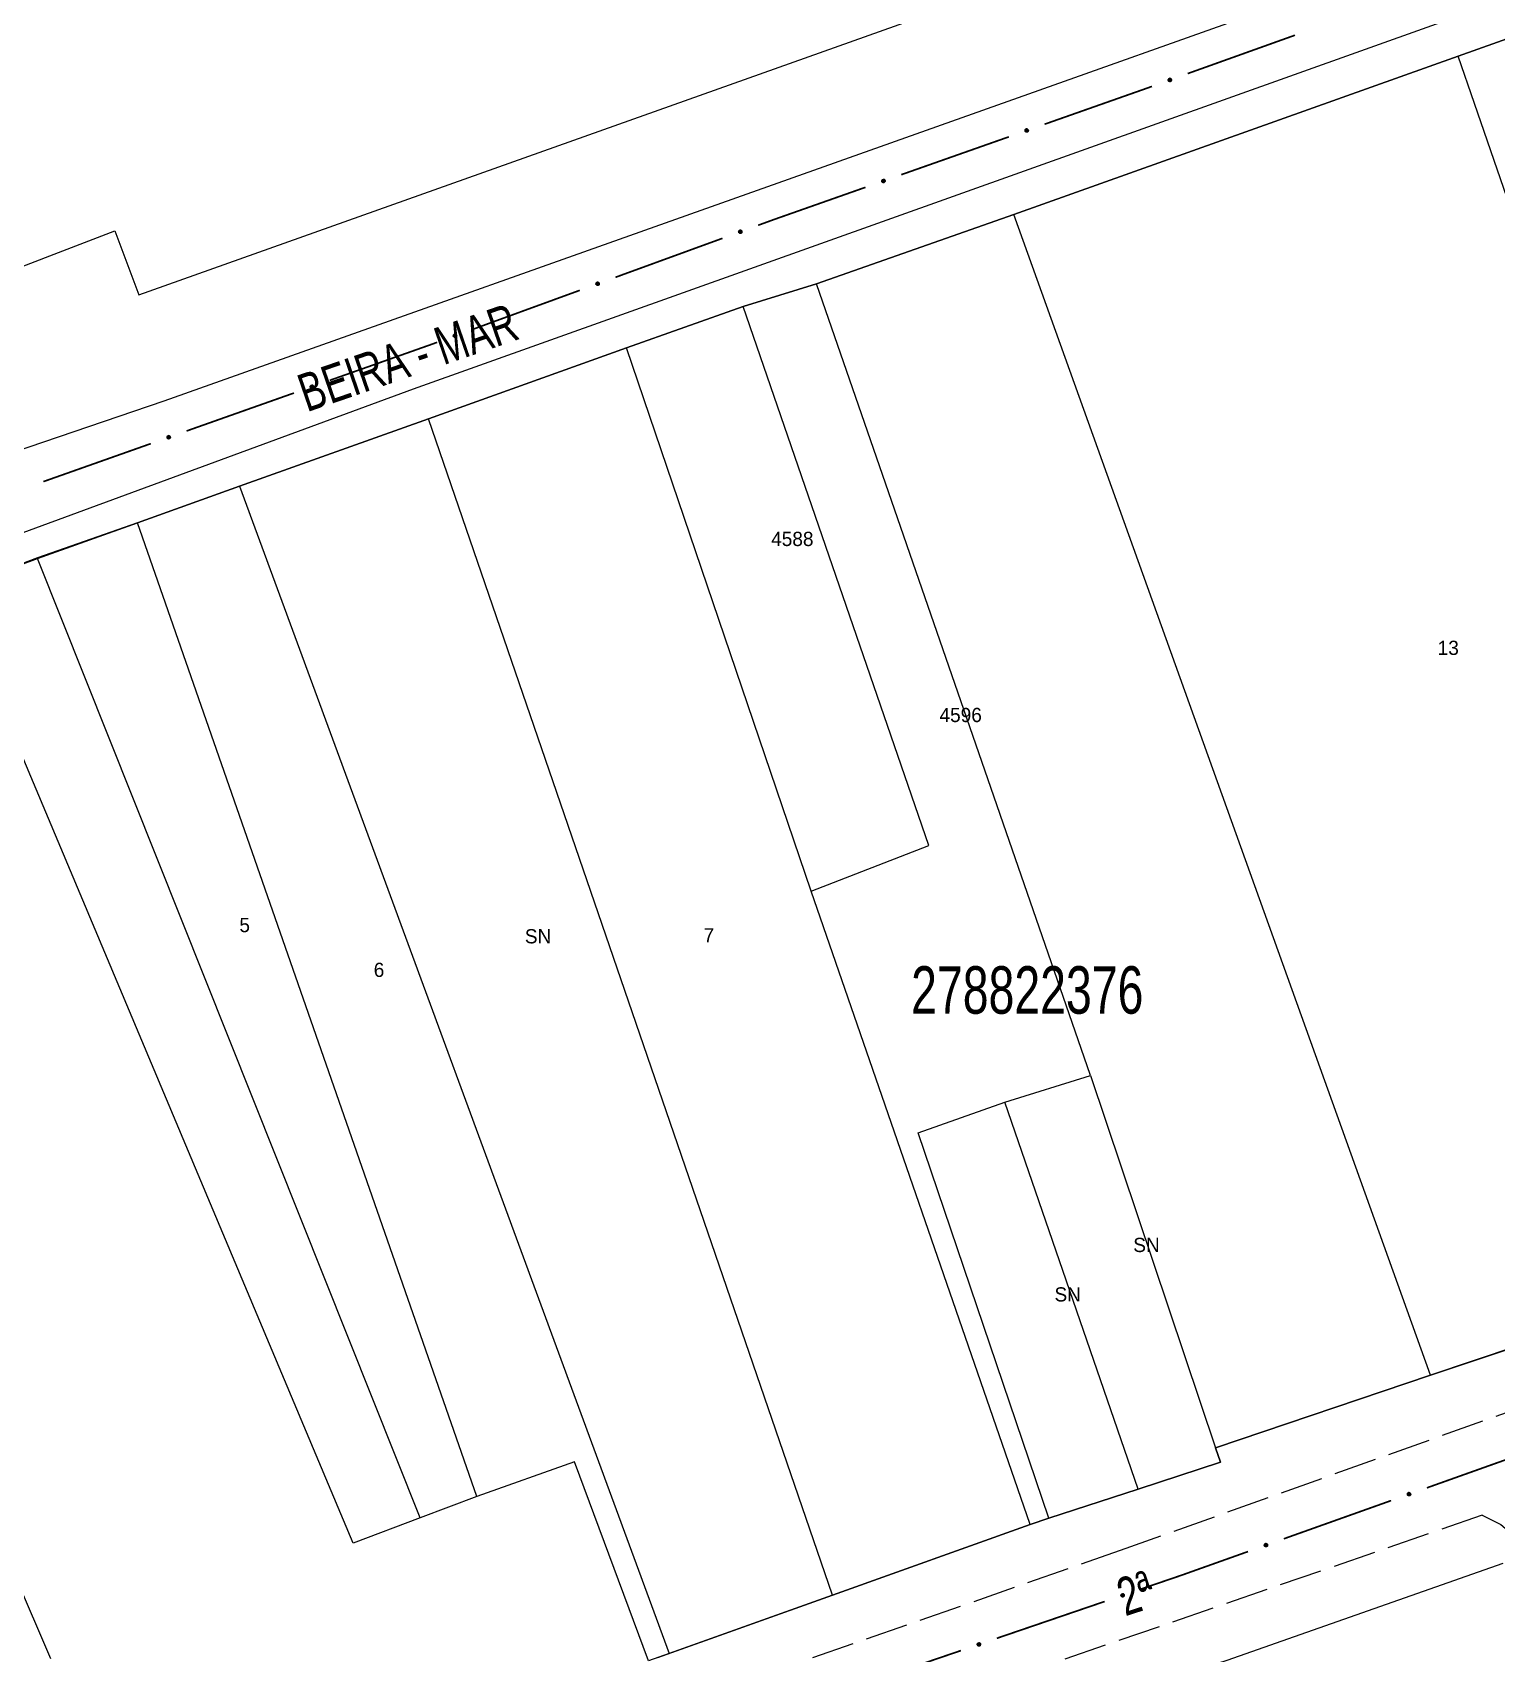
# Model space of a CAD drawing. Extents: x 204373 to 205952, y 4873300 to 4875179.
# Drawn here: x 204993.4 to 205147.7, y 4874740.7 to 4874911.5 of the extents above; entities that cross this region are included whole.
import ezdxf
from ezdxf.enums import TextEntityAlignment as Align

# ---------------------------------------------------------------- set-up
doc = ezdxf.new("R2010")
doc.units = 0
doc.header["$LTSCALE"] = 1.5
doc.header["$MEASUREMENT"] = 0
doc.linetypes.add('TRACO_11', pattern=[8, 3, -1, 3, -1])
doc.linetypes.add('TRACO_25', pattern=[8, 3, -1, 1, -1, 1, -1])
for name, color, linetype in [('CD_MALHA_LOTES', 7, 'CONTINUOUS'), ('CD_TXT_QUADRA', 255, 'CONTINUOUS'), ('HD-PRAIA', 251, 'CONTINUOUS'), ('RU-QUADRA', 220, 'CONTINUOUS'), ('SV-EIXO-RUA-PAV', 20, 'CONTINUOUS'), ('SV-RUA-NAO-PAV', 7, 'CONTINUOUS'), ('SV-RUA-PAVIM', 7, 'CONTINUOUS'), ('SV-TXT-RUA-PAV', 7, 'CONTINUOUS'), ('Th_NmrPort', 1, 'CONTINUOUS')]:
    doc.layers.add(name, color=color, linetype=linetype)
doc.styles.add('ARIAL', font='ARIAL.SHX')

msp = doc.modelspace()

# ---------------------------------------------------------------- linework, layer by layer
at = {"layer": 'CD_MALHA_LOTES', "linetype": 'Continuous', "flags": 128}
for points in [[(205143.646058, 4874909.003433), (205175.720237, 4874920.445099)], [(205096.847768, 4874892.309854), (205143.646058, 4874909.003433)], [(205186.313705, 4874785.32133), (205143.646058, 4874909.003433)], [(205076.027687, 4874884.994691), (205096.847768, 4874892.309854)], [(205140.734861, 4874769.991391), (205096.847768, 4874892.309854)], [(205068.331402, 4874882.621217), (205076.027687, 4874884.994691)], [(205104.894572, 4874801.58061), (205076.027687, 4874884.994691)], [(205056.010327, 4874878.244621), (205068.331402, 4874882.621217)], [(205087.889348, 4874825.808783), (205068.331402, 4874882.621217)], [(205035.17406, 4874870.787114), (205056.010327, 4874878.244621)], [(205075.495452, 4874820.988935), (205056.010327, 4874878.244621)], [(205015.264533, 4874863.661296), (205035.17406, 4874870.787114)], [(205077.742177, 4874746.821502), (205035.17406, 4874870.787114)], [(205004.490235, 4874859.805068), (205015.264533, 4874863.661296)], [(205015.264533, 4874863.661296), (205060.537077, 4874740.684466)], [(204993.983364, 4874856.062213), (205004.490235, 4874859.805068)], [(205040.264, 4874757.200231), (205004.490235, 4874859.805068)], [(204984.963279, 4874852.732943), (204993.983364, 4874856.062213)], [(205034.269268, 4874754.971055), (204993.983364, 4874856.062213)], [(205027.224834, 4874752.279791), (204984.963279, 4874852.732943)], [(205075.495452, 4874820.988935), (205087.889348, 4874825.808783)], [(205098.562329, 4874754.248023), (205075.495452, 4874820.988935)], [(205095.901387, 4874798.779454), (205104.894572, 4874801.58061)], [(205104.894572, 4874801.58061), (205118.09237, 4874762.356408)], [(205086.760774, 4874795.53601), (205095.901387, 4874798.779454)], [(205109.934944, 4874757.992777), (205095.901387, 4874798.779454)], [(205100.538378, 4874754.935446), (205086.760774, 4874795.53601)], [(205186.313705, 4874785.32133), (205140.734861, 4874769.991391)], [(205140.734861, 4874769.991391), (205118.09237, 4874762.356408)], [(205118.09237, 4874762.356408), (205118.623034, 4874760.819593)], [(205050.555601, 4874760.861856), (205040.264, 4874757.200231)], [(205058.33925, 4874739.900504), (205050.555601, 4874760.861856)], [(205118.623034, 4874760.819593), (205109.934944, 4874757.992777)], [(204995.364985, 4874740.101702), (204987.984325, 4874757.200231)], [(205040.264, 4874757.200231), (205034.269268, 4874754.971055)], [(205109.934944, 4874757.992777), (205100.538378, 4874754.935446)], [(205034.269268, 4874754.971055), (205027.224834, 4874752.279791)], [(205100.538378, 4874754.935446), (205098.562329, 4874754.248023)], [(205098.562329, 4874754.248023), (205077.742177, 4874746.821502)], [(205119.299297, 4874739.963191), (205148.397146, 4874750.172962)], [(205077.742177, 4874746.821502), (205060.537077, 4874740.684466)], [(205060.537077, 4874740.684466), (205058.33925, 4874739.900504)]]:
    msp.add_lwpolyline(points, dxfattribs=at)
at = {"layer": 'HD-PRAIA', "linetype": 'Continuous'}
msp.add_polyline3d([(204833.073547, 4874821.705019, 6.87616), (204839.121465, 4874824.919538, 7.049548), (204845.435938, 4874826.948694, 7.024778), (204850.362621, 4874828.688966, 7.000009), (204855.003133, 4874832.243961, 6.801851), (204871.156883, 4874838.431312, 6.801851), (204880.780294, 4874842.117356, 6.801851), (204886.308979, 4874843.629654, 6.801851), (204896.51029, 4874846.420087, 6.801851), (204902.568608, 4874848.077259, 6.801851), (204915.20281, 4874852.494974, 6.801851), (204988.416498, 4874878.095102, 6.801851), (204986.837896, 4874884.703752, 6.801851), (205002.102454, 4874890.599496, 6.801851), (205004.636709, 4874883.83081, 6.801851), (205164.366121, 4874940.682761, 6.801851)], dxfattribs=at)
at = {"layer": 'RU-QUADRA', "linetype": 'Continuous', "flags": 128}
for points in [[(205175.720237, 4874920.445099), (205143.646058, 4874909.003433), (205096.847768, 4874892.309854), (205076.027687, 4874884.994691), (205068.331402, 4874882.621217), (205056.010327, 4874878.244621), (205035.17406, 4874870.787114), (205015.264533, 4874863.661296), (205004.490235, 4874859.805068), (204993.966557, 4874856.109173), (204984.963279, 4874852.732943), (204958.516149, 4874843.542097), (204960.110479, 4874838.852889), (204953.545589, 4874836.414502), (204952.795316, 4874838.102616), (204910.742378, 4874823.990769), (204931.83888, 4874768.393389), (204935.574204, 4874758.901236), (204939.170828, 4874749.761548), (204942.358577, 4874741.660885), (204949.283834, 4874724.062521)], [(205059.342626, 4874740.258407), (205077.742177, 4874746.821502), (205098.562329, 4874754.248023), (205100.538378, 4874754.935446), (205109.934944, 4874757.992777), (205118.623034, 4874760.819593), (205118.09237, 4874762.356408), (205140.734861, 4874769.991391), (205186.349234, 4874785.215963)], [(205152.736299, 4874549.721114), (205146.610436, 4874564.695446), (205138.782944, 4874582.052057), (205127.80744, 4874600.599809), (205119.979948, 4874619.317723), (205116.236365, 4874628.506518), (205094.795845, 4874683.97961), (205088.840145, 4874697.762802), (205085.266725, 4874707.121759), (205077.949722, 4874725.329185), (205097.007962, 4874732.476025), (205108.7492, 4874736.559934), (205119.299297, 4874739.963191), (205148.397146, 4874750.172962)]]:
    msp.add_lwpolyline(points, dxfattribs=at)
at = {"layer": 'SV-EIXO-RUA-PAV', "const_width": 0.18}
for points in [[(205126.450951, 4874911.199107), (205115.153363, 4874907.153798)], [(205110.576927, 4874905.515122), (205100.070314, 4874901.815247)], [(205111.387501, 4874905.805362), (205110.576927, 4874905.515122)], [(205096.297413, 4874900.486631), (205084.978712, 4874896.500781)], [(205081.205812, 4874895.172164), (205071.77356, 4874891.850623)], [(205071.627222, 4874891.799091), (205069.893976, 4874891.167155)], [(205071.77356, 4874891.850623), (205071.627222, 4874891.799091)], [(205066.135964, 4874889.796994), (205054.861925, 4874885.686512)], [(205051.103912, 4874884.316352), (205039.829874, 4874880.20587)], [(205035.449398, 4874878.608762), (205024.760841, 4874874.828202)], [(205036.071861, 4874878.835709), (205035.449398, 4874878.608762)], [(205020.98978, 4874873.494372), (205009.676599, 4874869.492883)], [(205005.905538, 4874868.159053), (204995.535121, 4874864.49102)], [(204994.779216, 4874864.223656), (204994.592342, 4874864.157604)], [(204995.535121, 4874864.49102), (204994.779216, 4874864.223656)], [(205149.524923, 4874761.393028), (205140.348575, 4874758.124154)], [(205136.580517, 4874756.781866), (205125.276342, 4874752.755)], [(205121.508284, 4874751.412712), (205114.914183, 4874749.063707)], [(205114.467425, 4874748.904559), (205110.184586, 4874747.441811)], [(205114.914183, 4874749.063707), (205114.467425, 4874748.904559)], [(205106.399272, 4874746.148986), (205095.043329, 4874742.27051)], [(205091.258015, 4874740.977685), (205079.902073, 4874737.099209)]]:
    msp.add_lwpolyline(points, dxfattribs=at)
at = {"layer": 'SV-EIXO-RUA-PAV'}
for points in [[(205113.442811, 4874906.424379), (205113.422539, 4874906.37987), (205113.396015, 4874906.345762), (205113.365704, 4874906.323682), (205113.333832, 4874906.311154), (205113.299781, 4874906.30201), (205113.263417, 4874906.300365), (205113.222653, 4874906.307479), (205113.177861, 4874906.327502), (205113.144706, 4874906.35697), (205113.121469, 4874906.385528), (205113.106492, 4874906.41801), (205113.098163, 4874906.451238), (205113.097704, 4874906.489067), (205113.105317, 4874906.530307), (205113.12654, 4874906.57486), (205113.152773, 4874906.60812), (205113.182652, 4874906.628708), (205113.215403, 4874906.643558), (205113.250278, 4874906.652476), (205113.285983, 4874906.653885), (205113.327492, 4874906.646145), (205113.371188, 4874906.624615), (205113.404659, 4874906.598829), (205113.425661, 4874906.569248), (205113.439555, 4874906.536675), (205113.449142, 4874906.502634), (205113.452317, 4874906.466149), (205113.442811, 4874906.424379)], [(205098.355951, 4874901.094832), (205098.335445, 4874901.05043), (205098.308741, 4874901.016462), (205098.278315, 4874900.994541), (205098.246377, 4874900.982181), (205098.212279, 4874900.973216), (205098.175907, 4874900.971763), (205098.13518, 4874900.979091), (205098.090494, 4874900.999349), (205098.057495, 4874901.028991), (205098.034408, 4874901.057671), (205098.019603, 4874901.090232), (205098.011449, 4874901.123502), (205098.011188, 4874901.161334), (205098.019018, 4874901.202533), (205098.040475, 4874901.246974), (205098.066883, 4874901.280095), (205098.096869, 4874901.300526), (205098.129698, 4874901.315203), (205098.164619, 4874901.323938), (205098.200331, 4874901.325159), (205098.241799, 4874901.317201), (205098.285381, 4874901.295442), (205098.318716, 4874901.26948), (205098.339562, 4874901.239789), (205098.353285, 4874901.207143), (205098.362692, 4874901.173052), (205098.365676, 4874901.136551), (205098.355951, 4874901.094832)], [(205083.264349, 4874895.780366), (205083.243843, 4874895.735964), (205083.217139, 4874895.701996), (205083.186713, 4874895.680075), (205083.154775, 4874895.667715), (205083.120677, 4874895.65875), (205083.084305, 4874895.657297), (205083.043578, 4874895.664625), (205082.998893, 4874895.684883), (205082.965893, 4874895.714525), (205082.942806, 4874895.743205), (205082.928001, 4874895.775766), (205082.919847, 4874895.809036), (205082.919586, 4874895.846867), (205082.927416, 4874895.888067), (205082.948873, 4874895.932507), (205082.975281, 4874895.965629), (205083.005267, 4874895.986059), (205083.038096, 4874896.000737), (205083.073017, 4874896.009472), (205083.108729, 4874896.010693), (205083.150197, 4874896.002735), (205083.193779, 4874895.980976), (205083.227114, 4874895.955014), (205083.24796, 4874895.925323), (205083.261683, 4874895.892677), (205083.27109, 4874895.858586), (205083.274074, 4874895.822085), (205083.264349, 4874895.780366)], [(205068.187665, 4874890.42787), (205068.16765, 4874890.383244), (205068.141323, 4874890.348983), (205068.111141, 4874890.326728), (205068.079341, 4874890.314017), (205068.045344, 4874890.304676), (205068.00899, 4874890.302821), (205067.968185, 4874890.3097), (205067.923279, 4874890.329463), (205067.889955, 4874890.35874), (205067.866553, 4874890.387163), (205067.851388, 4874890.419558), (205067.842868, 4874890.452737), (205067.84219, 4874890.490563), (205067.849565, 4874890.531847), (205067.870531, 4874890.576521), (205067.896571, 4874890.609932), (205067.926331, 4874890.630692), (205067.958995, 4874890.645731), (205067.993818, 4874890.654851), (205068.029514, 4874890.656466), (205068.071067, 4874890.648966), (205068.114886, 4874890.627688), (205068.148507, 4874890.602096), (205068.169679, 4874890.572636), (205068.18376, 4874890.540144), (205068.193543, 4874890.506159), (205068.196929, 4874890.469693), (205068.187665, 4874890.42787)], [(205053.155614, 4874884.947227), (205053.135599, 4874884.902602), (205053.109272, 4874884.868341), (205053.07909, 4874884.846086), (205053.04729, 4874884.833374), (205053.013293, 4874884.824034), (205052.976939, 4874884.822179), (205052.936134, 4874884.829058), (205052.891228, 4874884.848821), (205052.857903, 4874884.878097), (205052.834502, 4874884.906521), (205052.819337, 4874884.938916), (205052.810817, 4874884.972095), (205052.810139, 4874885.009921), (205052.817514, 4874885.051205), (205052.838479, 4874885.095879), (205052.86452, 4874885.12929), (205052.894279, 4874885.15005), (205052.926944, 4874885.165089), (205052.961767, 4874885.174208), (205052.997463, 4874885.175824), (205053.039016, 4874885.168323), (205053.082835, 4874885.147046), (205053.116456, 4874885.121454), (205053.137628, 4874885.091994), (205053.151709, 4874885.059502), (205053.161492, 4874885.025517), (205053.164878, 4874884.989051), (205053.155614, 4874884.947227)], [(205038.123563, 4874879.466585), (205038.103548, 4874879.421959), (205038.077221, 4874879.387699), (205038.047039, 4874879.365444), (205038.015239, 4874879.352732), (205037.981242, 4874879.343391), (205037.944888, 4874879.341537), (205037.904083, 4874879.348415), (205037.859177, 4874879.368179), (205037.825852, 4874879.397455), (205037.80245, 4874879.425878), (205037.787286, 4874879.458274), (205037.778766, 4874879.491453), (205037.778088, 4874879.529279), (205037.785463, 4874879.570562), (205037.806428, 4874879.615237), (205037.832469, 4874879.648648), (205037.862228, 4874879.669407), (205037.894893, 4874879.684446), (205037.929716, 4874879.693566), (205037.965412, 4874879.695181), (205038.006965, 4874879.687681), (205038.050784, 4874879.666404), (205038.084404, 4874879.640812), (205038.105576, 4874879.611352), (205038.119658, 4874879.57886), (205038.129441, 4874879.544875), (205038.132827, 4874879.508409), (205038.123563, 4874879.466585)], [(205023.047475, 4874874.105419), (205023.02703, 4874874.060988), (205023.000374, 4874874.026983), (205022.969978, 4874874.00502), (205022.938057, 4874873.992616), (205022.903971, 4874873.983604), (205022.867601, 4874873.9821), (205022.826864, 4874873.989373), (205022.782151, 4874874.009568), (205022.749111, 4874874.039165), (205022.725984, 4874874.067813), (205022.711133, 4874874.100353), (205022.702933, 4874874.133612), (205022.702621, 4874874.171443), (205022.710393, 4874874.212654), (205022.731789, 4874874.257124), (205022.758151, 4874874.290282), (205022.788109, 4874874.310754), (205022.820918, 4874874.325476), (205022.855827, 4874874.33426), (205022.891537, 4874874.33553), (205022.933016, 4874874.32763), (205022.976628, 4874874.30593), (205023.009999, 4874874.280015), (205023.030886, 4874874.250352), (205023.044654, 4874874.217726), (205023.054108, 4874874.183648), (205023.057142, 4874874.147151), (205023.047475, 4874874.105419)], [(205007.963232, 4874868.770099), (205007.942788, 4874868.725669), (205007.916131, 4874868.691664), (205007.885735, 4874868.669701), (205007.853815, 4874868.657297), (205007.819729, 4874868.648285), (205007.783359, 4874868.646781), (205007.742622, 4874868.654053), (205007.697909, 4874868.674249), (205007.664868, 4874868.703845), (205007.641742, 4874868.732493), (205007.626891, 4874868.765033), (205007.618691, 4874868.798293), (205007.618378, 4874868.836124), (205007.626151, 4874868.877334), (205007.647547, 4874868.921804), (205007.673909, 4874868.954962), (205007.703867, 4874868.975434), (205007.736675, 4874868.990157), (205007.771585, 4874868.99894), (205007.807295, 4874869.000211), (205007.848773, 4874868.99231), (205007.892385, 4874868.970611), (205007.925757, 4874868.944695), (205007.946644, 4874868.915033), (205007.960411, 4874868.882406), (205007.969866, 4874868.848328), (205007.9729, 4874868.811831), (205007.963232, 4874868.770099)], [(205138.636835, 4874757.397528), (205138.61649, 4874757.353052), (205138.58991, 4874757.318987), (205138.559563, 4874757.296956), (205138.52767, 4874757.28448), (205138.493605, 4874757.275392), (205138.457238, 4874757.273806), (205138.416486, 4874757.280987), (205138.371727, 4874757.301082), (205138.33862, 4874757.330605), (205138.315429, 4874757.359201), (205138.300506, 4874757.391707), (205138.292231, 4874757.424948), (205138.291833, 4874757.462778), (205138.299514, 4874757.504006), (205138.32081, 4874757.548524), (205138.347097, 4874757.581741), (205138.377009, 4874757.60228), (205138.409785, 4874757.617077), (205138.444674, 4874757.625938), (205138.480381, 4874757.627289), (205138.521877, 4874757.619481), (205138.565538, 4874757.59788), (205138.598968, 4874757.57204), (205138.619921, 4874757.542424), (205138.633762, 4874757.509828), (205138.643293, 4874757.475772), (205138.646409, 4874757.439281), (205138.636835, 4874757.397528)], [(205123.564602, 4874752.028374), (205123.544258, 4874751.983898), (205123.517678, 4874751.949833), (205123.487331, 4874751.927802), (205123.455438, 4874751.915326), (205123.421373, 4874751.906238), (205123.385006, 4874751.904652), (205123.344253, 4874751.911833), (205123.299494, 4874751.931928), (205123.266388, 4874751.961451), (205123.243197, 4874751.990047), (205123.228273, 4874752.022554), (205123.219999, 4874752.055794), (205123.219601, 4874752.093624), (205123.227281, 4874752.134852), (205123.248577, 4874752.17937), (205123.274865, 4874752.212588), (205123.304777, 4874752.233126), (205123.337552, 4874752.247923), (205123.372442, 4874752.256784), (205123.408149, 4874752.258135), (205123.449645, 4874752.250327), (205123.493306, 4874752.228726), (205123.526735, 4874752.202886), (205123.547689, 4874752.17327), (205123.561529, 4874752.140674), (205123.57106, 4874752.106618), (205123.574176, 4874752.070128), (205123.564602, 4874752.028374)], [(205108.463477, 4874746.737665), (205108.442551, 4874746.693459), (205108.415527, 4874746.659745), (205108.384895, 4874746.638113), (205108.352841, 4874746.626056), (205108.31866, 4874746.617415), (205108.282275, 4874746.616306), (205108.24162, 4874746.62402), (205108.197128, 4874746.6447), (205108.164411, 4874746.674653), (205108.141597, 4874746.70355), (205108.1271, 4874746.73625), (205108.119262, 4874746.769596), (205108.119359, 4874746.807428), (205108.127579, 4874746.848552), (205108.149456, 4874746.892787), (205108.176176, 4874746.925657), (205108.206355, 4874746.945802), (205108.239321, 4874746.960168), (205108.274324, 4874746.968572), (205108.310046, 4874746.969455), (205108.351436, 4874746.961105), (205108.39481, 4874746.938933), (205108.427898, 4874746.912658), (205108.448462, 4874746.88277), (205108.461874, 4874746.849996), (205108.470959, 4874746.815817), (205108.473596, 4874746.779289), (205108.463477, 4874746.737665)], [(205093.32222, 4874741.566364), (205093.301295, 4874741.522158), (205093.274271, 4874741.488444), (205093.243638, 4874741.466812), (205093.211585, 4874741.454755), (205093.177403, 4874741.446114), (205093.141019, 4874741.445005), (205093.100364, 4874741.452719), (205093.055872, 4874741.473399), (205093.023155, 4874741.503352), (205093.00034, 4874741.532249), (205092.985844, 4874741.564949), (205092.978005, 4874741.598295), (205092.978103, 4874741.636127), (205092.986323, 4874741.677251), (205093.0082, 4874741.721486), (205093.03492, 4874741.754356), (205093.065099, 4874741.774501), (205093.098065, 4874741.788867), (205093.133067, 4874741.797271), (205093.168789, 4874741.798154), (205093.210179, 4874741.789804), (205093.253553, 4874741.767633), (205093.286642, 4874741.741357), (205093.307205, 4874741.711469), (205093.320618, 4874741.678695), (205093.329702, 4874741.644517), (205093.33234, 4874741.607989), (205093.32222, 4874741.566364)]]:
    msp.add_lwpolyline(points, close=True, dxfattribs=at)
for points in [[(205113.371188, 4874906.624615), (205113.097704, 4874906.489067)], [(205113.404659, 4874906.598829), (205113.098163, 4874906.451238)], [(205113.385543, 4874906.611934), (205113.102033, 4874906.472734)], [(205113.34624, 4874906.632645), (205113.104204, 4874906.511195)], [(205113.411634, 4874906.583593), (205113.105, 4874906.436114)], [(205113.327492, 4874906.646145), (205113.105317, 4874906.530307)], [(205113.425661, 4874906.569248), (205113.106492, 4874906.41801)], [(205113.430017, 4874906.552492), (205113.114755, 4874906.404822)], [(205113.439555, 4874906.536675), (205113.121469, 4874906.385528)], [(205113.302355, 4874906.645919), (205113.123076, 4874906.555636)], [(205113.285983, 4874906.653885), (205113.12654, 4874906.57486)], [(205113.441152, 4874906.517346), (205113.138372, 4874906.371247)], [(205113.449142, 4874906.502634), (205113.144706, 4874906.35697)], [(205113.264259, 4874906.651119), (205113.145532, 4874906.594114)], [(205113.250278, 4874906.652476), (205113.152773, 4874906.60812)], [(205113.446228, 4874906.48293), (205113.165748, 4874906.343366)], [(205113.452317, 4874906.466149), (205113.177861, 4874906.327502)], [(205113.446166, 4874906.446674), (205113.202941, 4874906.32045)], [(205113.442811, 4874906.424379), (205113.222653, 4874906.307479)], [(205113.430784, 4874906.400584), (205113.249855, 4874906.306812)], [(205113.422539, 4874906.37987), (205113.263417, 4874906.300365)], [(205113.407503, 4874906.360362), (205113.289601, 4874906.3051)], [(205113.396015, 4874906.345762), (205113.299781, 4874906.30201)], [(205098.285381, 4874901.295442), (205098.011188, 4874901.161334)], [(205098.318716, 4874901.26948), (205098.011449, 4874901.123502)], [(205098.299669, 4874901.282685), (205098.015431, 4874901.144978)], [(205098.260476, 4874901.303603), (205098.017804, 4874901.183427)], [(205098.32561, 4874901.254207), (205098.018206, 4874901.108342)], [(205098.241799, 4874901.317201), (205098.019018, 4874901.202533)], [(205098.339562, 4874901.239789), (205098.019603, 4874901.090232)], [(205098.34383, 4874901.22301), (205098.027796, 4874901.077)], [(205098.353285, 4874901.207143), (205098.034408, 4874901.057671)], [(205098.216661, 4874901.317107), (205098.03691, 4874901.227768)], [(205098.200331, 4874901.325159), (205098.040475, 4874901.246974)], [(205098.35478, 4874901.187806), (205098.051236, 4874901.043301)], [(205098.362692, 4874901.173052), (205098.057495, 4874901.028991)], [(205098.178593, 4874901.322508), (205098.059568, 4874901.266127)], [(205098.164619, 4874901.323938), (205098.066883, 4874901.280095)], [(205098.359675, 4874901.153364), (205098.078465, 4874901.015277)], [(205098.365676, 4874901.136551), (205098.090494, 4874900.999349)], [(205098.359423, 4874901.117109), (205098.115537, 4874900.992165)], [(205098.355951, 4874901.094832), (205098.13518, 4874900.979091)], [(205098.343798, 4874901.0711), (205098.162379, 4874900.978281)], [(205098.335445, 4874901.05043), (205098.175907, 4874900.971763)], [(205098.320306, 4874901.031001), (205098.202115, 4874900.97636)], [(205098.308741, 4874901.016462), (205098.212279, 4874900.973216)], [(205083.193779, 4874895.980976), (205082.919586, 4874895.846867)], [(205083.227114, 4874895.955014), (205082.919847, 4874895.809036)], [(205083.208067, 4874895.968219), (205082.923829, 4874895.830512)], [(205083.168874, 4874895.989137), (205082.926202, 4874895.868961)], [(205083.234008, 4874895.939741), (205082.926604, 4874895.793876)], [(205083.150197, 4874896.002735), (205082.927416, 4874895.888067)], [(205083.24796, 4874895.925323), (205082.928001, 4874895.775766)], [(205083.252228, 4874895.908544), (205082.936194, 4874895.762534)], [(205083.261683, 4874895.892677), (205082.942806, 4874895.743205)], [(205083.125059, 4874896.002641), (205082.945308, 4874895.913302)], [(205083.108729, 4874896.010693), (205082.948873, 4874895.932507)], [(205083.263178, 4874895.87334), (205082.959634, 4874895.728835)], [(205083.27109, 4874895.858586), (205082.965893, 4874895.714525)], [(205083.086991, 4874896.008042), (205082.967966, 4874895.951661)], [(205083.073017, 4874896.009472), (205082.975281, 4874895.965629)], [(205083.268073, 4874895.838898), (205082.986863, 4874895.700811)], [(205083.274074, 4874895.822085), (205082.998893, 4874895.684883)], [(205083.267821, 4874895.802642), (205083.023935, 4874895.677699)], [(205083.264349, 4874895.780366), (205083.043578, 4874895.664625)], [(205083.252196, 4874895.756634), (205083.070777, 4874895.663815)], [(205083.243843, 4874895.735964), (205083.084305, 4874895.657297)], [(205083.228704, 4874895.716535), (205083.110513, 4874895.661894)], [(205083.217139, 4874895.701996), (205083.120677, 4874895.65875)], [(205068.114886, 4874890.627688), (205067.84219, 4874890.490563)], [(205068.148507, 4874890.602096), (205067.842868, 4874890.452737)], [(205068.129314, 4874890.61509), (205067.846613, 4874890.474256)], [(205068.089893, 4874890.635574), (205067.848562, 4874890.512729)], [(205068.071067, 4874890.648966), (205067.849565, 4874890.531847)], [(205068.155569, 4874890.5869), (205067.849792, 4874890.437653)], [(205068.169679, 4874890.572636), (205067.851388, 4874890.419558)], [(205068.174131, 4874890.555906), (205067.859728, 4874890.406418)], [(205068.18376, 4874890.540144), (205067.866553, 4874890.387163)], [(205068.045932, 4874890.648594), (205067.867177, 4874890.557278)], [(205068.029514, 4874890.656466), (205067.870531, 4874890.576521)], [(205068.185469, 4874890.520825), (205067.883538, 4874890.37298)], [(205068.007806, 4874890.653575), (205067.889411, 4874890.595884)], [(205068.193543, 4874890.506159), (205067.889955, 4874890.35874)], [(205067.993818, 4874890.654851), (205067.896571, 4874890.609932)], [(205068.190744, 4874890.486439), (205067.911074, 4874890.345258)], [(205068.196929, 4874890.469693), (205067.923279, 4874890.329463)], [(205068.190891, 4874890.450183), (205067.948399, 4874890.322556)], [(205068.187665, 4874890.42787), (205067.968185, 4874890.3097)], [(205068.175775, 4874890.404005), (205067.995391, 4874890.30919)], [(205068.16765, 4874890.383244), (205068.00899, 4874890.302821)], [(205068.152727, 4874890.363649), (205068.035146, 4874890.307708)], [(205068.141323, 4874890.348983), (205068.045344, 4874890.304676)], [(205053.082835, 4874885.147046), (205052.810139, 4874885.009921)], [(205053.116456, 4874885.121454), (205052.810817, 4874884.972095)], [(205053.097263, 4874885.134448), (205052.814562, 4874884.993614)], [(205053.057842, 4874885.154932), (205052.816511, 4874885.032086)], [(205053.039016, 4874885.168323), (205052.817514, 4874885.051205)], [(205053.123518, 4874885.106258), (205052.817741, 4874884.95701)], [(205053.137628, 4874885.091994), (205052.819337, 4874884.938916)], [(205053.14208, 4874885.075264), (205052.827676, 4874884.925776)], [(205053.151709, 4874885.059502), (205052.834502, 4874884.906521)], [(205053.013881, 4874885.167952), (205052.835126, 4874885.076635)], [(205052.997463, 4874885.175824), (205052.838479, 4874885.095879)], [(205053.153418, 4874885.040183), (205052.851487, 4874884.892338)], [(205052.975755, 4874885.172932), (205052.85736, 4874885.115242)], [(205053.161492, 4874885.025517), (205052.857903, 4874884.878097)], [(205052.961767, 4874885.174208), (205052.86452, 4874885.12929)], [(205053.158693, 4874885.005797), (205052.879023, 4874884.864615)], [(205053.164878, 4874884.989051), (205052.891228, 4874884.848821)], [(205053.15884, 4874884.969541), (205052.916348, 4874884.841914)], [(205053.155614, 4874884.947227), (205052.936134, 4874884.829058)], [(205053.143724, 4874884.923362), (205052.96334, 4874884.828547)], [(205053.135599, 4874884.902602), (205052.976939, 4874884.822179)], [(205053.120676, 4874884.883007), (205053.003095, 4874884.827065)], [(205053.109272, 4874884.868341), (205053.013293, 4874884.824034)], [(205038.050784, 4874879.666404), (205037.778088, 4874879.529279)], [(205038.084404, 4874879.640812), (205037.778766, 4874879.491453)], [(205038.065212, 4874879.653805), (205037.782511, 4874879.512971)], [(205038.025791, 4874879.67429), (205037.78446, 4874879.551444)], [(205038.006965, 4874879.687681), (205037.785463, 4874879.570562)], [(205038.091466, 4874879.625616), (205037.78569, 4874879.476368)], [(205038.105576, 4874879.611352), (205037.787286, 4874879.458274)], [(205038.110029, 4874879.594621), (205037.795625, 4874879.445133)], [(205038.119658, 4874879.57886), (205037.80245, 4874879.425878)], [(205037.98183, 4874879.687309), (205037.803075, 4874879.595993)], [(205037.965412, 4874879.695181), (205037.806428, 4874879.615237)], [(205038.121367, 4874879.559541), (205037.819436, 4874879.411695)], [(205037.943704, 4874879.69229), (205037.825309, 4874879.6346)], [(205038.129441, 4874879.544875), (205037.825852, 4874879.397455)], [(205037.929716, 4874879.693566), (205037.832469, 4874879.648648)], [(205038.126642, 4874879.525154), (205037.846972, 4874879.383973)], [(205038.132827, 4874879.508409), (205037.859177, 4874879.368179)], [(205038.126789, 4874879.488898), (205037.884297, 4874879.361272)], [(205038.123563, 4874879.466585), (205037.904083, 4874879.348415)], [(205038.111673, 4874879.44272), (205037.931289, 4874879.347905)], [(205038.103548, 4874879.421959), (205037.944888, 4874879.341537)], [(205038.088625, 4874879.402364), (205037.971044, 4874879.346423)], [(205038.077221, 4874879.387699), (205037.981242, 4874879.343391)], [(205022.976628, 4874874.30593), (205022.702621, 4874874.171443)], [(205023.009999, 4874874.280015), (205022.702933, 4874874.133612)], [(205022.990933, 4874874.293193), (205022.706886, 4874874.155094)], [(205022.951712, 4874874.314057), (205022.709206, 4874874.193546)], [(205023.016914, 4874874.264751), (205022.709711, 4874874.118462)], [(205022.933016, 4874874.32763), (205022.710393, 4874874.212654)], [(205023.030886, 4874874.250352), (205022.711133, 4874874.100353)], [(205023.035177, 4874874.23358), (205022.719345, 4874874.087133)], [(205023.044654, 4874874.217726), (205022.725984, 4874874.067813)], [(205022.907878, 4874874.327501), (205022.72825, 4874874.237913)], [(205022.891537, 4874874.33553), (205022.731789, 4874874.257124)], [(205022.869802, 4874874.332849), (205022.750856, 4874874.276304)], [(205022.855827, 4874874.33426), (205022.758151, 4874874.290282)], [(205023.046175, 4874874.198391), (205022.742832, 4874874.053467)], [(205023.054108, 4874874.183648), (205022.749111, 4874874.039165)], [(205023.051119, 4874874.163955), (205022.770099, 4874874.02548)], [(205023.057142, 4874874.147151), (205022.782151, 4874874.009568)], [(205023.050916, 4874874.1277), (205022.807203, 4874874.002419)], [(205023.047475, 4874874.105419), (205022.826864, 4874873.989373)], [(205023.035355, 4874874.08167), (205022.854064, 4874873.9886)], [(205023.02703, 4874874.060988), (205022.867601, 4874873.9821)], [(205023.011918, 4874874.041538), (205022.893803, 4874873.986734)], [(205023.000374, 4874874.026983), (205022.903971, 4874873.983604)], [(205007.892385, 4874868.970611), (205007.618378, 4874868.836124)], [(205007.925757, 4874868.944695), (205007.618691, 4874868.798293)], [(205007.906691, 4874868.957874), (205007.622644, 4874868.819774)], [(205007.867469, 4874868.978738), (205007.624964, 4874868.858227)], [(205007.932672, 4874868.929432), (205007.625469, 4874868.783142)], [(205007.848773, 4874868.99231), (205007.626151, 4874868.877334)], [(205007.946644, 4874868.915033), (205007.626891, 4874868.765033)], [(205007.950934, 4874868.89826), (205007.635103, 4874868.751813)], [(205007.960411, 4874868.882406), (205007.641742, 4874868.732493)], [(205007.823636, 4874868.992181), (205007.644008, 4874868.902594)], [(205007.807295, 4874869.000211), (205007.647547, 4874868.921804)], [(205007.961933, 4874868.863071), (205007.65859, 4874868.718147)], [(205007.969866, 4874868.848328), (205007.664868, 4874868.703845)], [(205007.78556, 4874868.997529), (205007.666613, 4874868.940984)], [(205007.771585, 4874868.99894), (205007.673909, 4874868.954962)], [(205007.966876, 4874868.828636), (205007.685857, 4874868.69016)], [(205007.9729, 4874868.811831), (205007.697909, 4874868.674249)], [(205007.966674, 4874868.79238), (205007.722961, 4874868.6671)], [(205007.963232, 4874868.770099), (205007.742622, 4874868.654053)], [(205007.951113, 4874868.74635), (205007.769822, 4874868.65328)], [(205007.942788, 4874868.725669), (205007.783359, 4874868.646781)], [(205007.927676, 4874868.706218), (205007.809561, 4874868.651415)], [(205007.916131, 4874868.691664), (205007.819729, 4874868.648285)], [(205138.565538, 4874757.59788), (205138.291833, 4874757.462778)], [(205138.598968, 4874757.57204), (205138.292231, 4874757.424948)], [(205138.579872, 4874757.585175), (205138.296136, 4874757.446439)], [(205138.540604, 4874757.605951), (205138.29837, 4874757.484896)], [(205138.605917, 4874757.556792), (205138.299043, 4874757.409813)], [(205138.521877, 4874757.619481), (205138.299514, 4874757.504006)], [(205138.619921, 4874757.542424), (205138.300506, 4874757.391707)], [(205138.624249, 4874757.525661), (205138.308747, 4874757.378506)], [(205138.633762, 4874757.509828), (205138.315429, 4874757.359201)], [(205138.49674, 4874757.619296), (205138.317314, 4874757.529306)], [(205138.480381, 4874757.627289), (205138.32081, 4874757.548524)], [(205138.635327, 4874757.490497), (205138.332309, 4874757.344892)], [(205138.643293, 4874757.475772), (205138.33862, 4874757.330605)], [(205138.458653, 4874757.624559), (205138.339833, 4874757.567747)], [(205138.444674, 4874757.625938), (205138.347097, 4874757.581741)], [(205138.640347, 4874757.456072), (205138.359639, 4874757.316966)], [(205138.646409, 4874757.439281), (205138.371727, 4874757.301082)], [(205138.640226, 4874757.419816), (205138.396795, 4874757.293989)], [(205138.636835, 4874757.397528), (205138.416486, 4874757.280987)], [(205138.624768, 4874757.373751), (205138.443687, 4874757.280275)], [(205138.61649, 4874757.353052), (205138.457238, 4874757.273806)], [(205138.601422, 4874757.333567), (205138.48343, 4874757.278499)], [(205138.58991, 4874757.318987), (205138.493605, 4874757.275392)], [(205123.493306, 4874752.228726), (205123.219601, 4874752.093624)], [(205123.526735, 4874752.202886), (205123.219999, 4874752.055794)], [(205123.50764, 4874752.216021), (205123.223903, 4874752.077285)], [(205123.468372, 4874752.236797), (205123.226137, 4874752.115742)], [(205123.533685, 4874752.187638), (205123.226811, 4874752.040659)], [(205123.449645, 4874752.250327), (205123.227281, 4874752.134852)], [(205123.547689, 4874752.17327), (205123.228273, 4874752.022554)], [(205123.552017, 4874752.156507), (205123.236515, 4874752.009352)], [(205123.561529, 4874752.140674), (205123.243197, 4874751.990047)], [(205123.424508, 4874752.250142), (205123.245082, 4874752.160152)], [(205123.408149, 4874752.258135), (205123.248577, 4874752.17937)], [(205123.563095, 4874752.121343), (205123.260077, 4874751.975738)], [(205123.57106, 4874752.106618), (205123.266388, 4874751.961451)], [(205123.38642, 4874752.255405), (205123.267601, 4874752.198593)], [(205123.372442, 4874752.256784), (205123.274865, 4874752.212588)], [(205123.568115, 4874752.086919), (205123.287407, 4874751.947813)], [(205123.574176, 4874752.070128), (205123.299494, 4874751.931928)], [(205123.567994, 4874752.050663), (205123.324562, 4874751.924835)], [(205123.564602, 4874752.028374), (205123.344253, 4874751.911833)], [(205123.552536, 4874752.004598), (205123.371455, 4874751.911121)], [(205123.544258, 4874751.983898), (205123.385006, 4874751.904652)], [(205123.529189, 4874751.964414), (205123.411198, 4874751.909345)], [(205123.517678, 4874751.949833), (205123.421373, 4874751.906238)], [(205108.427898, 4874746.912658), (205108.119262, 4874746.769596)], [(205108.39481, 4874746.938933), (205108.119359, 4874746.807428)], [(205108.408976, 4874746.926042), (205108.123447, 4874746.791033)], [(205108.434647, 4874746.89732), (205108.125875, 4874746.754373)], [(205108.369984, 4874746.94733), (205108.126185, 4874746.829458)], [(205108.448462, 4874746.88277), (205108.1271, 4874746.73625)], [(205108.351436, 4874746.961105), (205108.127579, 4874746.848552)], [(205108.45257, 4874746.865951), (205108.135168, 4874746.722941)], [(205108.461874, 4874746.849996), (205108.141597, 4874746.70355)], [(205108.326298, 4874746.961248), (205108.145709, 4874746.873616)], [(205108.310046, 4874746.969455), (205108.149456, 4874746.892787)], [(205108.463186, 4874746.830646), (205108.158288, 4874746.689022)], [(205108.470959, 4874746.815817), (205108.164411, 4874746.674653)], [(205108.288283, 4874746.96701), (205108.16873, 4874746.911759)], [(205108.274324, 4874746.968572), (205108.176176, 4874746.925657)], [(205108.467756, 4874746.796158), (205108.18525, 4874746.660741)], [(205108.473596, 4874746.779289), (205108.197128, 4874746.6447)], [(205108.46716, 4874746.759907), (205108.222101, 4874746.637279)], [(205108.463477, 4874746.737665), (205108.24162, 4874746.62402)], [(205108.4511, 4874746.714049), (205108.26881, 4874746.622952)], [(205108.442551, 4874746.693459), (205108.282275, 4874746.616306)], [(205108.427229, 4874746.674174), (205108.308526, 4874746.620655)], [(205108.415527, 4874746.659745), (205108.31866, 4874746.617415)], [(205093.286642, 4874741.741357), (205092.978005, 4874741.598295)], [(205093.253553, 4874741.767633), (205092.978103, 4874741.636127)], [(205093.26772, 4874741.754741), (205092.982191, 4874741.619733)], [(205093.293391, 4874741.726019), (205092.984618, 4874741.583072)], [(205093.228727, 4874741.776029), (205092.984928, 4874741.658157)], [(205093.307205, 4874741.711469), (205092.985844, 4874741.564949)], [(205093.210179, 4874741.789804), (205092.986323, 4874741.677251)], [(205093.311314, 4874741.694651), (205092.993911, 4874741.55164)], [(205093.320618, 4874741.678695), (205093.00034, 4874741.532249)], [(205093.185042, 4874741.789948), (205093.004453, 4874741.702315)], [(205093.168789, 4874741.798154), (205093.0082, 4874741.721486)], [(205093.32193, 4874741.659345), (205093.017031, 4874741.517721)], [(205093.329702, 4874741.644517), (205093.023155, 4874741.503352)], [(205093.147027, 4874741.795709), (205093.027473, 4874741.740458)], [(205093.133067, 4874741.797271), (205093.03492, 4874741.754356)], [(205093.326499, 4874741.624858), (205093.043993, 4874741.48944)], [(205093.33234, 4874741.607989), (205093.055872, 4874741.473399)], [(205093.325903, 4874741.588606), (205093.080845, 4874741.465978)], [(205093.32222, 4874741.566364), (205093.100364, 4874741.452719)], [(205093.309843, 4874741.542748), (205093.127553, 4874741.451651)], [(205093.301295, 4874741.522158), (205093.141019, 4874741.445005)], [(205093.285972, 4874741.502873), (205093.167269, 4874741.449354)], [(205093.274271, 4874741.488444), (205093.177403, 4874741.446114)]]:
    msp.add_lwpolyline(points, dxfattribs=at)
at = {"layer": 'SV-RUA-NAO-PAV', "linetype": 'TRACO_25'}
msp.add_polyline3d([(205146.171382, 4874755.230047, 10.071453), (205148.126055, 4874754.25271, 10.046683), (205150.080729, 4874752.623815, 10.046683), (205151.818217, 4874750.560549, 10.046683), (205152.620309, 4874748.996915, 10.046683), (205187.637167, 4874661.714252, 10.938394), (205218.877484, 4874585.968563, 10.641157), (205248.743837, 4874508.650349, 9.873296), (205248.849043, 4874506.308833, 9.873296), (205247.80357, 4874503.286106, 9.873296)], dxfattribs=at)
at = {"layer": 'SV-RUA-PAVIM', "linetype": 'Continuous'}
for points in [[(205296.488647, 4875158.986065, 7.049548), (205293.185288, 4875153.257667, 7.049548), (205291.796877, 4875144.361713, 6.90093), (205277.078431, 4875040.813262, 7.569712), (205268.854284, 4874985.221845, 8.065106), (205266.696529, 4874977.616676, 8.139416), (205262.370951, 4874969.805499, 8.114646), (205256.453869, 4874964.299556, 8.065106), (205248.859262, 4874959.916814, 8.238495), (205144.171601, 4874921.293836, 8.238495), (205007.282867, 4874872.631693, 7.272475), (204896.35627, 4874834.822704, 6.826621), (204758.009525, 4874789.320206, 6.702772), (204637.405725, 4874750.426916, 4.820273)], [(204957.899882, 4874699.824499, 9.229283), (204954.889391, 4874701.161638, 9.031125), (204954.025926, 4874702.81526, 9.402671), (204906.592834, 4874821.840479, 7.000009), (204906.343429, 4874824.963531, 7.000009), (204906.353452, 4874826.095947, 7.000009), (204907.777562, 4874827.642831, 7.000009), (205033.588493, 4874873.918181, 7.644021), (205190.767867, 4874930.064401, 8.61004), (205196.269875, 4874932.060136, 8.684349), (205198.407734, 4874931.024016, 8.263264), (205200.155688, 4874929.32131, 8.436652), (205202.01642, 4874926.13269, 8.436652), (205251.64836, 4874804.529788, 10.120993), (205250.462091, 4874802.382079, 10.195302)]]:
    msp.add_polyline3d(points, dxfattribs=at)
at = {"layer": 'SV-RUA-PAVIM', "linetype": 'TRACO_11'}
for points in [[(204957.899882, 4874699.824499, 9.229283), (204968.024481, 4874702.648141, 9.278823), (205108.088841, 4874751.557098, 9.922835), (205250.462091, 4874802.382079, 10.195302)], [(205146.171382, 4874755.230047, 9.873296), (205081.882709, 4874733.055515, 9.600829), (205073.817238, 4874730.250442, 9.600829)]]:
    msp.add_polyline3d(points, dxfattribs=at)

# ---------------------------------------------------------------- texts
at = {"layer": 'CD_TXT_QUADRA', "style": 'ARIAL', "width": 0.7}
msp.add_text('278822376', height=5, dxfattribs=at).set_placement((205086.012667, 4874808.088864))
at = {"layer": 'SV-TXT-RUA-PAV', "style": 'ARIAL', "width": 0.7}
for s, rotation, p in [('BEIRA - MAR', 19, (205022.342386, 4874871.454293)), ('2ª', 18, (205108.561101, 4874744.579664))]:
    msp.add_text(s, height=4, rotation=rotation, dxfattribs=at).set_placement(p)
at = {"layer": 'Th_NmrPort', "color": 1}
for s, p in [('4588', (205071.263955, 4874858.118684)), ('13', (205141.486237, 4874846.643495)), ('4596', (205089.001423, 4874839.566891)), ('5', (205015.240839, 4874817.42821)), ('SN', (205045.316406, 4874816.248776)), ('7', (205064.143966, 4874816.346221)), ('6', (205029.394047, 4874812.710474)), ('SN', (205109.415891, 4874783.720993)), ('SN', (205101.118174, 4874778.511728))]:
    msp.add_text(s, height=1.5, dxfattribs=at).set_placement(p, align=Align.MIDDLE_LEFT)

doc.saveas('drawing.dxf')
